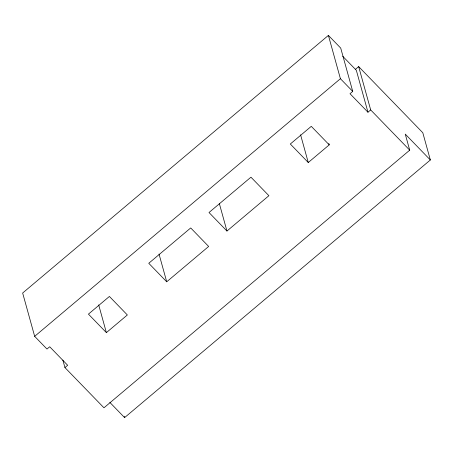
<?xml version="1.0" encoding="UTF-8"?>
<svg xmlns="http://www.w3.org/2000/svg" width="453" height="453" viewBox="0 0 453 453"><rect width="100%" height="100%" fill="white"/><g stroke="black" fill="none" stroke-linecap="round" stroke-linejoin="round"><path stroke-width="0.68" d="M355.424 69.343L358.668 66.608L370.684 109.932L367.961 112.225L350.01 93.714L352.734 91.415L340.718 48.097L328.402 35.396L22.65 293.023L34.666 336.341L46.982 349.048L49.705 346.755L67.656 365.265L64.932 367.559L103.963 407.808L409.716 150.175L405.254 134.099L430.35 159.977L124.598 417.604L109.841 402.383M34.666 336.341L340.413 78.714L328.402 35.396M106.381 332.632L127.35 314.965L109.4 296.449L88.431 314.122L106.381 332.632L98.692 304.909M166.715 281.794L208.657 246.455L190.707 227.944L148.765 263.284L166.715 281.794L159.026 254.071M226.959 231.036L268.906 195.69L250.951 177.18L209.009 212.519L226.959 231.036L219.269 203.306M329.24 144.852L311.285 126.342L290.316 144.014L308.267 162.525L329.24 144.852L328.861 143.499M358.668 66.608L422.796 132.735L430.35 159.977M342.751 56.291L356.335 70.3L367.961 112.225M340.413 78.714L352.734 91.415M370.684 109.932L409.716 150.175M300.577 134.801L308.267 162.525M124.224 416.245L124.598 417.604M62.871 360.112L64.932 367.559"/></g></svg>
